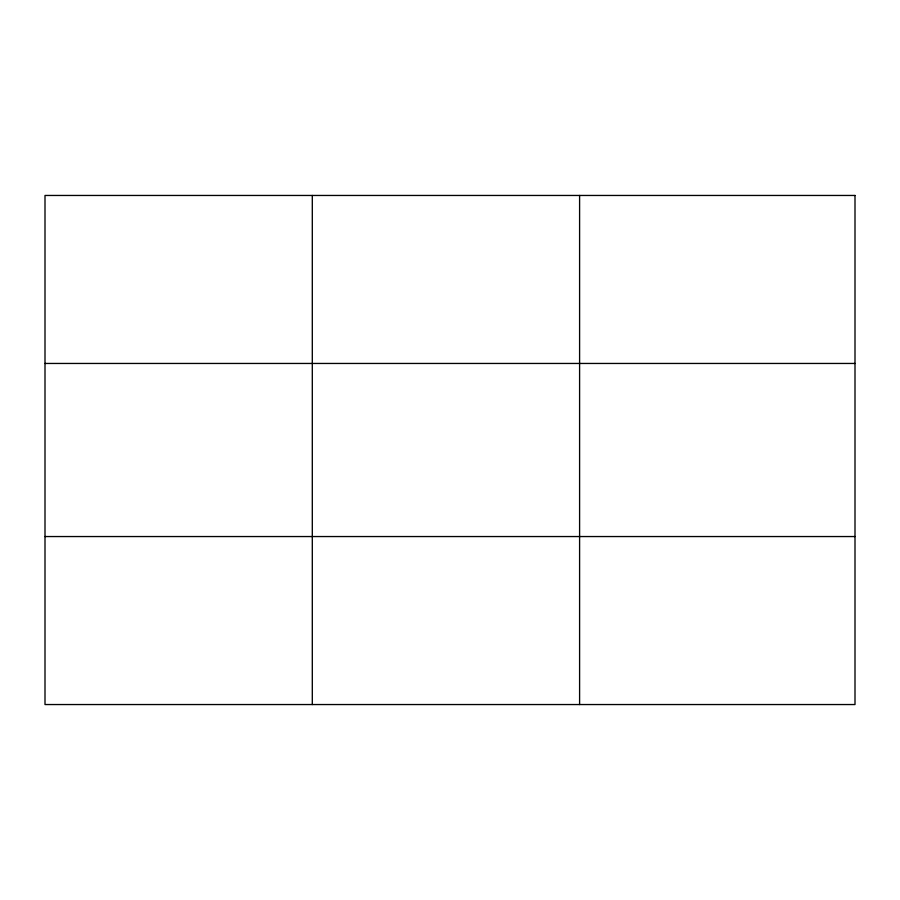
<?xml version="1.0" encoding="UTF-8"?>
<svg xmlns="http://www.w3.org/2000/svg" width="900" height="900" viewBox="0 0 900 900"><rect width="100%" height="100%" fill="white"/><g stroke="black" fill="none" stroke-linecap="round" stroke-linejoin="round"><path stroke-width="1.35" d="M312.3 195.458L312.3 704.543M579.6 195.458L579.6 704.543M45 363.454L855 363.454M45 536.546L855 536.546M855 195.458L855 704.543L45 704.543L45 195.458L855 195.458"/></g></svg>
